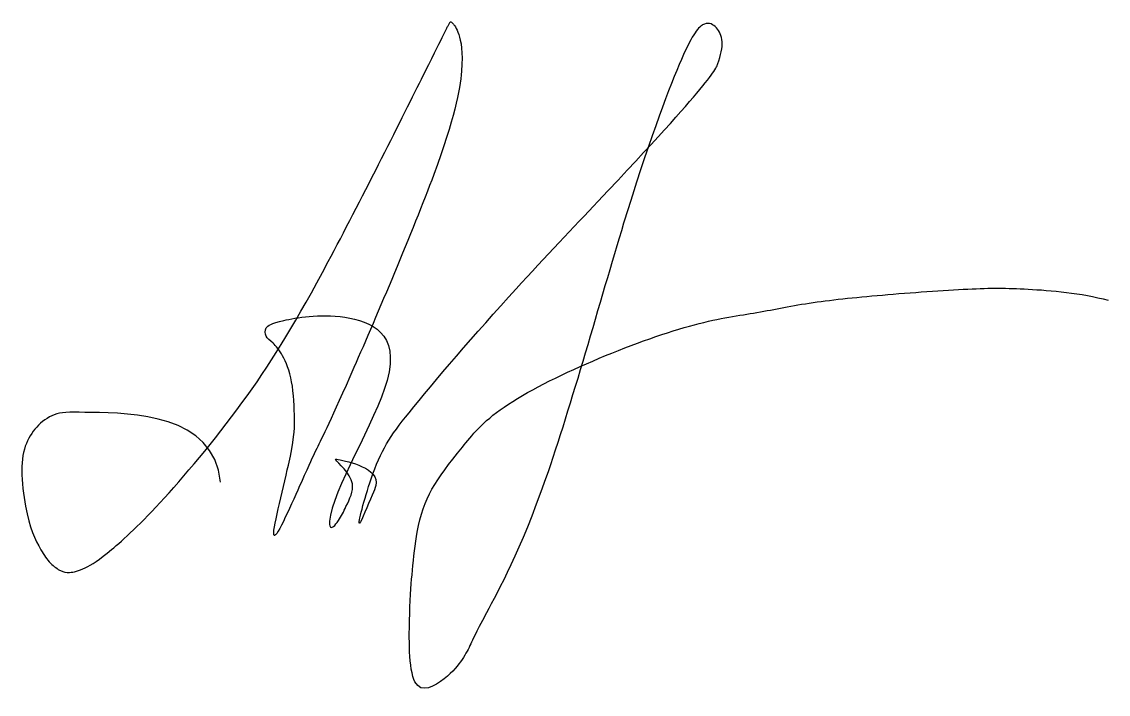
# Model space of a CAD drawing. Header units: inches. Extents: x 25.1 to 39.5, y 12 to 20.9.
import ezdxf

# ---------------------------------------------------------------- set-up
doc = ezdxf.new("R2010")
doc.units = ezdxf.units.IN
doc.header["$MEASUREMENT"] = 0
doc.layers.add('Sign', color=5, linetype='Continuous')

msp = doc.modelspace()

# ---------------------------------------------------------------- linework, layer by layer
at = {"layer": 'Sign'}
msp.add_open_spline([(27.705, 14.814), (27.618, 15.727), (25.952, 15.738), (25.512, 15.756), (25.192, 15.528), (25.015, 15.176), (25.129, 14.287), (25.271, 13.971), (25.437, 13.724), (25.587, 13.626), (25.675, 13.603), (25.889, 13.65), (26.189, 13.85), (26.864, 14.458), (28.114, 15.966), (29.019, 17.466), (30.623, 20.671), (30.747, 20.929), (30.765, 20.947), (30.781, 20.935), (30.872, 20.829), (30.96, 20.399), (30.745, 19.287), (29.297, 15.9), (28.933, 15.161), (28.876, 15.04), (28.234, 13.581), (28.679, 15.268), (28.693, 15.613), (28.669, 16.192), (28.528, 16.526), (28.398, 16.678), (28.292, 16.751), (28.292, 16.876), (28.415, 16.952), (29.31, 17.116), (30.436, 16.666), (29.099, 14.569), (29.161, 14.168), (29.294, 14.321), (29.388, 14.53), (29.551, 14.845), (29.191, 15.134), (29.316, 15.108), (29.885, 14.992), (29.71, 14.63), (29.454, 13.983), (29.759, 15.127), (30.104, 15.645), (31.492, 17.255), (34.223, 20.123), (34.355, 20.45), (34.397, 20.722), (34.293, 20.896), (34.129, 20.961), (33.891, 20.664), (33.13, 18.617), (31.983, 14.43), (31.105, 12.838), (31.04, 12.671), (30.93, 12.464), (30.735, 12.21), (30.197, 11.885), (30.217, 13.199), (30.252, 13.623), (30.355, 14.554), (30.607, 14.894), (31.476, 15.977), (33.797, 16.929), (34.808, 17.058), (35.486, 17.206), (36.447, 17.308), (37.768, 17.401), (38.34, 17.401), (39.149, 17.335), (39.512, 17.237)], degree=3, knots=[0, 0, 0, 0, 2, 3, 4, 6, 7, 9, 10, 11, 12, 13, 14, 15, 16, 17, 18, 19, 20, 21, 22, 23, 24, 25, 26, 27, 28, 29, 30, 31, 32, 33, 34, 35, 36, 37, 38, 38.872683, 39, 39.050318, 39.134176, 39.266536, 39.463476, 39.540555, 39.944128, 40, 40.113727, 40.267366, 40.496524, 40.789698, 41, 42, 43, 44, 45, 46, 47, 48, 49, 50, 51, 52, 53, 54, 55, 56, 59, 60, 62, 63, 64, 65, 66, 67, 68, 68, 68, 68], dxfattribs=at)

doc.saveas('drawing.dxf')
